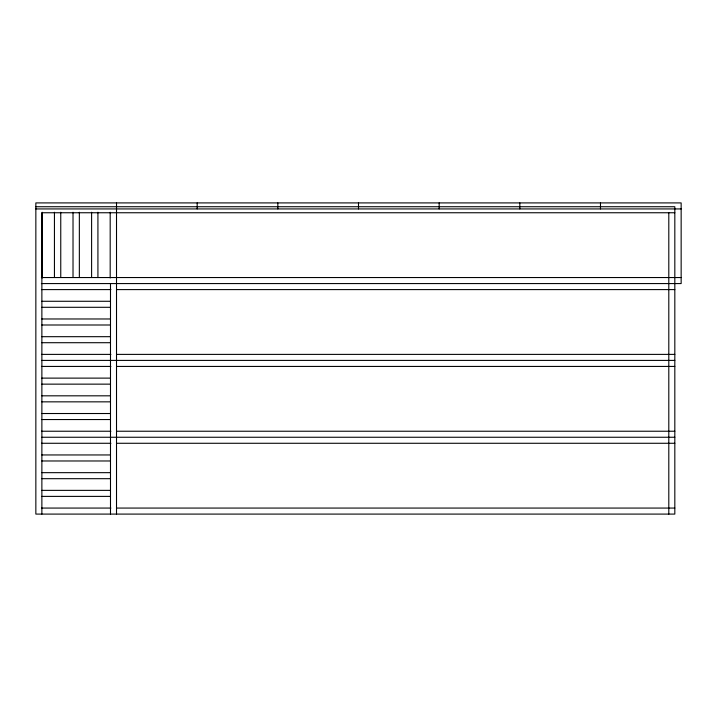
<?xml version="1.0" encoding="UTF-8"?>
<svg xmlns="http://www.w3.org/2000/svg" width="717" height="717" viewBox="0 0 717 717"><rect width="100%" height="100%" fill="white"/><g stroke="black" fill="none" stroke-linecap="round" stroke-linejoin="round"><path stroke-width="1.08" d="M35.85 206.729L674.822 206.729L674.822 514.089L35.85 514.089L35.85 202.911L681.15 202.911L681.15 283.573L41.371 283.573M35.85 208.934L681.15 208.934M674.822 212.752L41.873 212.752L41.873 514.089M41.371 277.542L681.15 277.542M41.452 289.596L110.911 289.596M116.513 289.596L674.822 289.596M41.873 301.274L110.49 301.274M41.873 307.297L110.49 307.297M41.873 318.975L110.49 318.975M41.873 324.998L110.49 324.998M41.873 336.685L110.49 336.685M41.873 342.708L110.49 342.708M41.452 354.386L110.911 354.386M116.513 354.386L674.822 354.386M41.873 360.409L674.822 360.409M41.452 366.432L110.911 366.432M116.513 366.432L674.822 366.432M41.873 378.119L110.49 378.119M41.873 384.142L110.49 384.142M41.873 395.82L110.49 395.82M41.873 401.843L110.49 401.843M41.873 413.521L110.49 413.521M41.873 419.544L110.49 419.544M41.452 431.231L110.911 431.231M116.513 431.231L674.822 431.231M41.873 437.253L674.822 437.253M41.452 443.276L110.911 443.276M116.513 443.276L674.822 443.276M41.873 454.954L110.49 454.954M41.873 460.977L110.49 460.977M41.873 472.664L110.49 472.664M41.873 478.687L110.49 478.687M41.873 490.365L110.49 490.365M41.873 496.388L110.49 496.388M41.452 508.066L110.911 508.066M116.513 508.066L674.822 508.066M668.8 212.752L668.8 514.089M600.487 202.911L600.487 208.934M519.825 202.911L519.825 208.934M439.163 202.911L439.163 208.934M358.5 202.911L358.5 208.934M277.837 202.911L277.837 208.934M197.175 202.911L197.175 208.934M116.513 202.911L116.513 514.089M110.49 283.573L110.49 514.089M110.185 212.25L110.185 277.972M97.924 212.25L97.924 277.542M91.606 212.25L91.606 277.542M79.345 212.25L79.345 277.542M73.017 212.25L73.017 277.542M60.757 212.25L60.757 277.542M54.438 212.25L54.438 277.542M42.178 212.25L42.178 277.972"/></g></svg>
